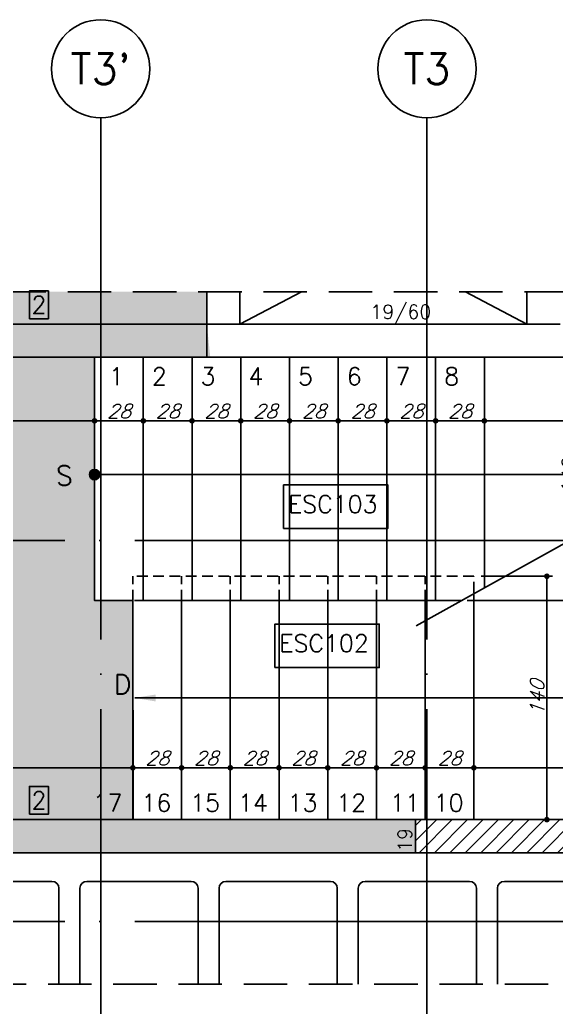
# Model space of a CAD drawing. Header units: millimetres. Extents: x -832 to 3668, y -1574 to 5296.
# Drawn here: x 889 to 1197, y -43 to 525 of the extents above; entities that cross this region are included whole.
import ezdxf
from ezdxf.enums import TextEntityAlignment as Align

# ---------------------------------------------------------------- set-up
doc = ezdxf.new("R2010")
doc.units = ezdxf.units.MM
doc.header["$LTSCALE"] = 50
doc.linetypes.add('DASHED', pattern=[0.75, 0.5, -0.25])
doc.linetypes.add('EIXO', pattern=[6.8, 6, -0.4, 0, -0.4])
for name, color, linetype in [('251', 1, 'Continuous'), ('F-AUX', 2, 'Continuous'), ('F-AUX-RED', 1, 'Continuous'), ('F-COTAS', 106, 'Continuous'), ('F-DESNIVEL-1', 254, 'Continuous'), ('F-EIXO', 12, 'EIXO'), ('F-ESC NUM', 2, 'Continuous'), ('F-ESC-PROJ', 1, 'Continuous'), ('F-ESCADAS', 2, 'Continuous'), ('F-LAJES', 3, 'Continuous'), ('F-PILARES-DIM', 172, 'Continuous'), ('F-PILARES-HACH', 174, 'Continuous'), ('F-PILARES-S', 170, 'Continuous'), ('F-TEXTO', 6, 'Continuous'), ('F-TEXTO ESCADA', 2, 'Continuous'), ('F-TEXTO-YELLOW', 2, 'Continuous'), ('F-VIGAS', 3, 'Continuous'), ('F-VIGAS-DIM', 2, 'Continuous'), ('F-VÃO', 1, 'Continuous')]:
    doc.layers.add(name, color=color, linetype=linetype)
doc.styles.add('5385-ARQ-PB-BAS-PLA-TER-TORRE-A-106-TXT$0$R60-75', font='romans.shx', dxfattribs={"height": 0.1125})
doc.styles.add('CP-TEXT-INCL', font='romans.shx', dxfattribs={"oblique": 20})
doc.styles.add('MCP', font='romans.shx')
doc.styles.add('ROMANS', font='romans.shx')
doc.dimstyles.new('CP-COTAS-50', dxfattribs={"dimscale": 0.64, "dimtxt": 12.5, "dimasz": 5, "dimexe": 5, "dimexo": 5, "dimgap": 2.5, "dimtad": 1, "dimdec": 1, "dimdsep": 46, "dimtxsty": 'CP-TEXT-INCL', "dimblk1": 'DOT', "dimblk2": 'DOT', "dimsah": 1, "dimcen": 9, "dimclrd": 256, "dimclre": 256, "dimclrt": 256, "dimadec": 0, "dimazin": 0, "dimtfac": 1, "dimtdec": 1, "dimtmove": 2, "dimatfit": 3, "dimldrblk": 'DOT', "dimfxl": 5, "dimtolj": 1, "dimarcsym": 0})
pattern_1 = [(0, (0, 0), (0, 6.985), [5.08, -1.905]), (90, (0, 0), (-6.985, 4e-16), [5.08, -1.905])]

# ---------------------------------------------------------------- blocks, each defined once
blk = doc.blocks.new('*U17')
at = {"layer": 'F-VIGAS-DIM', "color": 1}
blk.add_lwpolyline([(0, 0), (11, 0), (11, 16), (0, 16)], close=True, dxfattribs=at)
at = {"layer": 'F-VIGAS-DIM', "style": 'MCP'}
blk.add_attdef('DIM', text='', height=10, dxfattribs=at).set_placement((5.5, 8), align=Align.MIDDLE_CENTER)
blk = doc.blocks.new('*U8')
at = {"layer": 'F-EIXO'}
blk.add_line((0, 0), (0, -556.59), dxfattribs=at)
at = {"layer": 'F-EIXO', "color": 2, "linetype": 'Continuous'}
blk.add_circle((0, 28.21), 28.21, dxfattribs=at)
at = {"layer": 'F-TEXTO', "style": 'ROMANS'}
blk.add_attdef('EIXO', text='', height=17.5, rotation=360, dxfattribs=at).set_placement((0, 28.21), align=Align.MIDDLE_CENTER)
blk = doc.blocks.new('*U7')
at = {"layer": 'F-EIXO'}
blk.add_line((0, 0), (909.22, 0), dxfattribs=at)
at = {"layer": 'F-TEXTO', "style": 'ROMANS'}
blk.add_attdef('EIXO', text='', height=17.5, dxfattribs=at).set_placement((-28.21, 0), align=Align.MIDDLE_CENTER)
blk = doc.blocks.new('_DOT')
at = {"color": 0, "linetype": 'ByBlock'}
blk.add_line((-0.5, 0), (-1, 0), dxfattribs=at)
at = {"color": 0, "linetype": 'ByBlock', "const_width": 0.5}
blk.add_lwpolyline([(-0.25, 0, 1), (0.25, 0, 1)], format="xyb", close=True, dxfattribs=at)
blk = doc.blocks.new('*D115')
at = {"layer": 'DEFPOINTS', "color": 0, "transparency": 16777216}
for p in [(759.46, 94.72), (953.96, 94.72), (953.96, 94.72)]:
    blk.add_point(p, dxfattribs=at)
at = {"layer": 'F-COTAS', "lineweight": -2, "transparency": 16777216}
blk.add_line((762.66, 94.72), (950.76, 94.72), dxfattribs=at)
at = {"layer": 'F-COTAS', "lineweight": -2, "transparency": 16777216, "xscale": 3.2, "yscale": 3.2, "zscale": 3.2, "rotation": 180}
blk.add_blockref('_DOT', (759.46, 94.72), dxfattribs=at)
at = {"layer": 'F-COTAS', "lineweight": -2, "transparency": 16777216, "xscale": 3.2, "yscale": 3.2, "zscale": 3.2}
blk.add_blockref('_DOT', (953.96, 94.72), dxfattribs=at)
at = {"layer": 'F-COTAS', "transparency": 16777216, "insert": (856.71, 100.32), "char_height": 8, "attachment_point": 5, "style": 'CP-TEXT-INCL'}
blk.add_mtext('\\A1;194.5', dxfattribs=at)
blk = doc.blocks.new('*D116')
at = {"layer": 'DEFPOINTS', "color": 0, "transparency": 16777216}
for p in [(981.96, 94.72), (953.96, 86.45), (981.96, 86.45)]:
    blk.add_point(p, dxfattribs=at)
at = {"layer": 'F-COTAS', "lineweight": -2, "transparency": 16777216}
for p, q in [((953.96, 89.65), (953.96, 97.92)), ((981.96, 89.65), (981.96, 97.92)), ((957.16, 94.72), (978.76, 94.72))]:
    blk.add_line(p, q, dxfattribs=at)
at = {"layer": 'F-COTAS', "lineweight": -2, "transparency": 16777216, "xscale": 3.2, "yscale": 3.2, "zscale": 3.2, "rotation": 180}
blk.add_blockref('_DOT', (953.96, 94.72), dxfattribs=at)
at = {"layer": 'F-COTAS', "lineweight": -2, "transparency": 16777216, "xscale": 3.2, "yscale": 3.2, "zscale": 3.2}
blk.add_blockref('_DOT', (981.96, 94.72), dxfattribs=at)
at = {"layer": 'F-COTAS', "transparency": 16777216, "insert": (967.96, 100.32), "char_height": 8, "attachment_point": 5, "style": 'CP-TEXT-INCL'}
blk.add_mtext('\\A1;28', dxfattribs=at)
blk = doc.blocks.new('*D117')
at = {"layer": 'DEFPOINTS', "color": 0, "transparency": 16777216}
for p in [(1009.96, 94.72), (981.96, 86.45), (1009.96, 86.45)]:
    blk.add_point(p, dxfattribs=at)
at = {"layer": 'F-COTAS', "lineweight": -2, "transparency": 16777216}
for p, q in [((981.96, 89.65), (981.96, 97.92)), ((1009.96, 89.65), (1009.96, 97.92)), ((985.16, 94.72), (1006.76, 94.72))]:
    blk.add_line(p, q, dxfattribs=at)
at = {"layer": 'F-COTAS', "lineweight": -2, "transparency": 16777216, "xscale": 3.2, "yscale": 3.2, "zscale": 3.2, "rotation": 180}
blk.add_blockref('_DOT', (981.96, 94.72), dxfattribs=at)
at = {"layer": 'F-COTAS', "lineweight": -2, "transparency": 16777216, "xscale": 3.2, "yscale": 3.2, "zscale": 3.2}
blk.add_blockref('_DOT', (1009.96, 94.72), dxfattribs=at)
at = {"layer": 'F-COTAS', "transparency": 16777216, "insert": (995.96, 100.32), "char_height": 8, "attachment_point": 5, "style": 'CP-TEXT-INCL'}
blk.add_mtext('\\A1;28', dxfattribs=at)
blk = doc.blocks.new('*D118')
at = {"layer": 'DEFPOINTS', "color": 0, "transparency": 16777216}
for p in [(1037.96, 94.72), (1009.96, 86.45), (1037.96, 86.45)]:
    blk.add_point(p, dxfattribs=at)
at = {"layer": 'F-COTAS', "lineweight": -2, "transparency": 16777216}
for p, q in [((1009.96, 89.65), (1009.96, 97.92)), ((1037.96, 89.65), (1037.96, 97.92)), ((1013.16, 94.72), (1034.76, 94.72))]:
    blk.add_line(p, q, dxfattribs=at)
at = {"layer": 'F-COTAS', "lineweight": -2, "transparency": 16777216, "xscale": 3.2, "yscale": 3.2, "zscale": 3.2, "rotation": 180}
blk.add_blockref('_DOT', (1009.96, 94.72), dxfattribs=at)
at = {"layer": 'F-COTAS', "lineweight": -2, "transparency": 16777216, "xscale": 3.2, "yscale": 3.2, "zscale": 3.2}
blk.add_blockref('_DOT', (1037.96, 94.72), dxfattribs=at)
at = {"layer": 'F-COTAS', "transparency": 16777216, "insert": (1023.96, 100.32), "char_height": 8, "attachment_point": 5, "style": 'CP-TEXT-INCL'}
blk.add_mtext('\\A1;28', dxfattribs=at)
blk = doc.blocks.new('*D119')
at = {"layer": 'DEFPOINTS', "color": 0, "transparency": 16777216}
for p in [(1065.96, 94.72), (1037.96, 86.45), (1065.96, 86.45)]:
    blk.add_point(p, dxfattribs=at)
at = {"layer": 'F-COTAS', "lineweight": -2, "transparency": 16777216}
for p, q in [((1037.96, 89.65), (1037.96, 97.92)), ((1065.96, 89.65), (1065.96, 97.92)), ((1041.16, 94.72), (1062.76, 94.72))]:
    blk.add_line(p, q, dxfattribs=at)
at = {"layer": 'F-COTAS', "lineweight": -2, "transparency": 16777216, "xscale": 3.2, "yscale": 3.2, "zscale": 3.2, "rotation": 180}
blk.add_blockref('_DOT', (1037.96, 94.72), dxfattribs=at)
at = {"layer": 'F-COTAS', "lineweight": -2, "transparency": 16777216, "xscale": 3.2, "yscale": 3.2, "zscale": 3.2}
blk.add_blockref('_DOT', (1065.96, 94.72), dxfattribs=at)
at = {"layer": 'F-COTAS', "transparency": 16777216, "insert": (1051.96, 100.32), "char_height": 8, "attachment_point": 5, "style": 'CP-TEXT-INCL'}
blk.add_mtext('\\A1;28', dxfattribs=at)
blk = doc.blocks.new('*D120')
at = {"layer": 'DEFPOINTS', "color": 0, "transparency": 16777216}
for p in [(1093.96, 94.72), (1065.96, 86.45), (1093.96, 86.45)]:
    blk.add_point(p, dxfattribs=at)
at = {"layer": 'F-COTAS', "lineweight": -2, "transparency": 16777216}
for p, q in [((1065.96, 89.65), (1065.96, 97.92)), ((1093.96, 89.65), (1093.96, 97.92)), ((1069.16, 94.72), (1090.76, 94.72))]:
    blk.add_line(p, q, dxfattribs=at)
at = {"layer": 'F-COTAS', "lineweight": -2, "transparency": 16777216, "xscale": 3.2, "yscale": 3.2, "zscale": 3.2, "rotation": 180}
blk.add_blockref('_DOT', (1065.96, 94.72), dxfattribs=at)
at = {"layer": 'F-COTAS', "lineweight": -2, "transparency": 16777216, "xscale": 3.2, "yscale": 3.2, "zscale": 3.2}
blk.add_blockref('_DOT', (1093.96, 94.72), dxfattribs=at)
at = {"layer": 'F-COTAS', "transparency": 16777216, "insert": (1079.96, 100.32), "char_height": 8, "attachment_point": 5, "style": 'CP-TEXT-INCL'}
blk.add_mtext('\\A1;28', dxfattribs=at)
blk = doc.blocks.new('*D121')
at = {"layer": 'DEFPOINTS', "color": 0, "transparency": 16777216}
for p in [(1121.96, 94.72), (1093.96, 86.45), (1121.96, 86.45)]:
    blk.add_point(p, dxfattribs=at)
at = {"layer": 'F-COTAS', "lineweight": -2, "transparency": 16777216}
for p, q in [((1093.96, 89.65), (1093.96, 97.92)), ((1121.96, 89.65), (1121.96, 97.92)), ((1097.16, 94.72), (1118.76, 94.72))]:
    blk.add_line(p, q, dxfattribs=at)
at = {"layer": 'F-COTAS', "lineweight": -2, "transparency": 16777216, "xscale": 3.2, "yscale": 3.2, "zscale": 3.2, "rotation": 180}
blk.add_blockref('_DOT', (1093.96, 94.72), dxfattribs=at)
at = {"layer": 'F-COTAS', "lineweight": -2, "transparency": 16777216, "xscale": 3.2, "yscale": 3.2, "zscale": 3.2}
blk.add_blockref('_DOT', (1121.96, 94.72), dxfattribs=at)
at = {"layer": 'F-COTAS', "transparency": 16777216, "insert": (1107.96, 100.32), "char_height": 8, "attachment_point": 5, "style": 'CP-TEXT-INCL'}
blk.add_mtext('\\A1;28', dxfattribs=at)
blk = doc.blocks.new('*D122')
at = {"layer": 'DEFPOINTS', "color": 0, "transparency": 16777216}
for p in [(1149.96, 94.72), (1121.96, 86.45), (1149.96, 86.45)]:
    blk.add_point(p, dxfattribs=at)
at = {"layer": 'F-COTAS', "lineweight": -2, "transparency": 16777216}
for p, q in [((1121.96, 89.65), (1121.96, 97.92)), ((1149.96, 89.65), (1149.96, 97.92)), ((1125.16, 94.72), (1146.76, 94.72))]:
    blk.add_line(p, q, dxfattribs=at)
at = {"layer": 'F-COTAS', "lineweight": -2, "transparency": 16777216, "xscale": 3.2, "yscale": 3.2, "zscale": 3.2, "rotation": 180}
blk.add_blockref('_DOT', (1121.96, 94.72), dxfattribs=at)
at = {"layer": 'F-COTAS', "lineweight": -2, "transparency": 16777216, "xscale": 3.2, "yscale": 3.2, "zscale": 3.2}
blk.add_blockref('_DOT', (1149.96, 94.72), dxfattribs=at)
at = {"layer": 'F-COTAS', "transparency": 16777216, "insert": (1135.96, 100.32), "char_height": 8, "attachment_point": 5, "style": 'CP-TEXT-INCL'}
blk.add_mtext('\\A1;28', dxfattribs=at)
blk = doc.blocks.new('*D123')
at = {"layer": 'DEFPOINTS', "color": 0, "transparency": 16777216}
for p in [(1336.46, 94.72), (1149.96, 86.45), (1336.46, 86.45)]:
    blk.add_point(p, dxfattribs=at)
at = {"layer": 'F-COTAS', "lineweight": -2, "transparency": 16777216}
for p, q in [((1149.96, 89.65), (1149.96, 97.92)), ((1336.46, 89.65), (1336.46, 97.92)), ((1153.16, 94.72), (1333.26, 94.72))]:
    blk.add_line(p, q, dxfattribs=at)
at = {"layer": 'F-COTAS', "lineweight": -2, "transparency": 16777216, "xscale": 3.2, "yscale": 3.2, "zscale": 3.2, "rotation": 180}
blk.add_blockref('_DOT', (1149.96, 94.72), dxfattribs=at)
at = {"layer": 'F-COTAS', "lineweight": -2, "transparency": 16777216, "xscale": 3.2, "yscale": 3.2, "zscale": 3.2}
blk.add_blockref('_DOT', (1336.46, 94.72), dxfattribs=at)
at = {"layer": 'F-COTAS', "transparency": 16777216, "insert": (1243.21, 100.32), "char_height": 8, "attachment_point": 5, "style": 'CP-TEXT-INCL'}
blk.add_mtext('\\A1;186.5', dxfattribs=at)
blk = doc.blocks.new('*D124')
at = {"layer": 'DEFPOINTS', "color": 0, "transparency": 16777216}
for p in [(931.96, 294.3), (759.46, 281.15), (931.96, 277.38)]:
    blk.add_point(p, dxfattribs=at)
at = {"layer": 'F-COTAS', "lineweight": -2, "transparency": 16777216}
for p, q in [((759.46, 284.35), (759.46, 297.5)), ((931.96, 280.58), (931.96, 297.5)), ((762.66, 294.3), (928.76, 294.3))]:
    blk.add_line(p, q, dxfattribs=at)
at = {"layer": 'F-COTAS', "lineweight": -2, "transparency": 16777216, "xscale": 3.2, "yscale": 3.2, "zscale": 3.2, "rotation": 180}
blk.add_blockref('_DOT', (759.46, 294.3), dxfattribs=at)
at = {"layer": 'F-COTAS', "lineweight": -2, "transparency": 16777216, "xscale": 3.2, "yscale": 3.2, "zscale": 3.2}
blk.add_blockref('_DOT', (931.96, 294.3), dxfattribs=at)
at = {"layer": 'F-COTAS', "transparency": 16777216, "insert": (845.71, 299.9), "char_height": 8, "attachment_point": 5, "style": 'CP-TEXT-INCL'}
blk.add_mtext('\\A1;172.5', dxfattribs=at)
blk = doc.blocks.new('*D125')
at = {"layer": 'DEFPOINTS', "color": 0, "transparency": 16777216}
for p in [(1015.96, 294.3), (987.96, 286.03), (1015.96, 286.03)]:
    blk.add_point(p, dxfattribs=at)
at = {"layer": 'F-COTAS', "lineweight": -2, "transparency": 16777216}
for p, q in [((987.96, 289.23), (987.96, 297.5)), ((1015.96, 289.23), (1015.96, 297.5)), ((991.16, 294.3), (1012.76, 294.3))]:
    blk.add_line(p, q, dxfattribs=at)
at = {"layer": 'F-COTAS', "lineweight": -2, "transparency": 16777216, "xscale": 3.2, "yscale": 3.2, "zscale": 3.2, "rotation": 180}
blk.add_blockref('_DOT', (987.96, 294.3), dxfattribs=at)
at = {"layer": 'F-COTAS', "lineweight": -2, "transparency": 16777216, "xscale": 3.2, "yscale": 3.2, "zscale": 3.2}
blk.add_blockref('_DOT', (1015.96, 294.3), dxfattribs=at)
at = {"layer": 'F-COTAS', "transparency": 16777216, "insert": (1001.96, 299.9), "char_height": 8, "attachment_point": 5, "style": 'CP-TEXT-INCL'}
blk.add_mtext('\\A1;28', dxfattribs=at)
blk = doc.blocks.new('*D126')
at = {"layer": 'DEFPOINTS', "color": 0, "transparency": 16777216}
for p in [(1043.96, 294.3), (1015.96, 286.03), (1043.96, 286.03)]:
    blk.add_point(p, dxfattribs=at)
at = {"layer": 'F-COTAS', "lineweight": -2, "transparency": 16777216}
for p, q in [((1015.96, 289.23), (1015.96, 297.5)), ((1043.96, 289.23), (1043.96, 297.5)), ((1019.16, 294.3), (1040.76, 294.3))]:
    blk.add_line(p, q, dxfattribs=at)
at = {"layer": 'F-COTAS', "lineweight": -2, "transparency": 16777216, "xscale": 3.2, "yscale": 3.2, "zscale": 3.2, "rotation": 180}
blk.add_blockref('_DOT', (1015.96, 294.3), dxfattribs=at)
at = {"layer": 'F-COTAS', "lineweight": -2, "transparency": 16777216, "xscale": 3.2, "yscale": 3.2, "zscale": 3.2}
blk.add_blockref('_DOT', (1043.96, 294.3), dxfattribs=at)
at = {"layer": 'F-COTAS', "transparency": 16777216, "insert": (1029.96, 299.9), "char_height": 8, "attachment_point": 5, "style": 'CP-TEXT-INCL'}
blk.add_mtext('\\A1;28', dxfattribs=at)
blk = doc.blocks.new('*D127')
at = {"layer": 'DEFPOINTS', "color": 0, "transparency": 16777216}
for p in [(1071.96, 294.3), (1043.96, 286.03), (1071.96, 286.03)]:
    blk.add_point(p, dxfattribs=at)
at = {"layer": 'F-COTAS', "lineweight": -2, "transparency": 16777216}
for p, q in [((1043.96, 289.23), (1043.96, 297.5)), ((1071.96, 289.23), (1071.96, 297.5)), ((1047.16, 294.3), (1068.76, 294.3))]:
    blk.add_line(p, q, dxfattribs=at)
at = {"layer": 'F-COTAS', "lineweight": -2, "transparency": 16777216, "xscale": 3.2, "yscale": 3.2, "zscale": 3.2, "rotation": 180}
blk.add_blockref('_DOT', (1043.96, 294.3), dxfattribs=at)
at = {"layer": 'F-COTAS', "lineweight": -2, "transparency": 16777216, "xscale": 3.2, "yscale": 3.2, "zscale": 3.2}
blk.add_blockref('_DOT', (1071.96, 294.3), dxfattribs=at)
at = {"layer": 'F-COTAS', "transparency": 16777216, "insert": (1057.96, 299.9), "char_height": 8, "attachment_point": 5, "style": 'CP-TEXT-INCL'}
blk.add_mtext('\\A1;28', dxfattribs=at)
blk = doc.blocks.new('*D128')
at = {"layer": 'DEFPOINTS', "color": 0, "transparency": 16777216}
for p in [(1099.96, 294.3), (1071.96, 286.03), (1099.96, 286.03)]:
    blk.add_point(p, dxfattribs=at)
at = {"layer": 'F-COTAS', "lineweight": -2, "transparency": 16777216}
for p, q in [((1071.96, 289.23), (1071.96, 297.5)), ((1099.96, 289.23), (1099.96, 297.5)), ((1075.16, 294.3), (1096.76, 294.3))]:
    blk.add_line(p, q, dxfattribs=at)
at = {"layer": 'F-COTAS', "lineweight": -2, "transparency": 16777216, "xscale": 3.2, "yscale": 3.2, "zscale": 3.2, "rotation": 180}
blk.add_blockref('_DOT', (1071.96, 294.3), dxfattribs=at)
at = {"layer": 'F-COTAS', "lineweight": -2, "transparency": 16777216, "xscale": 3.2, "yscale": 3.2, "zscale": 3.2}
blk.add_blockref('_DOT', (1099.96, 294.3), dxfattribs=at)
at = {"layer": 'F-COTAS', "transparency": 16777216, "insert": (1085.96, 299.9), "char_height": 8, "attachment_point": 5, "style": 'CP-TEXT-INCL'}
blk.add_mtext('\\A1;28', dxfattribs=at)
blk = doc.blocks.new('*D129')
at = {"layer": 'DEFPOINTS', "color": 0, "transparency": 16777216}
for p in [(1127.96, 294.3), (1099.96, 286.03), (1127.96, 286.03)]:
    blk.add_point(p, dxfattribs=at)
at = {"layer": 'F-COTAS', "lineweight": -2, "transparency": 16777216}
for p, q in [((1099.96, 289.23), (1099.96, 297.5)), ((1127.96, 289.23), (1127.96, 297.5)), ((1103.16, 294.3), (1124.76, 294.3))]:
    blk.add_line(p, q, dxfattribs=at)
at = {"layer": 'F-COTAS', "lineweight": -2, "transparency": 16777216, "xscale": 3.2, "yscale": 3.2, "zscale": 3.2, "rotation": 180}
blk.add_blockref('_DOT', (1099.96, 294.3), dxfattribs=at)
at = {"layer": 'F-COTAS', "lineweight": -2, "transparency": 16777216, "xscale": 3.2, "yscale": 3.2, "zscale": 3.2}
blk.add_blockref('_DOT', (1127.96, 294.3), dxfattribs=at)
at = {"layer": 'F-COTAS', "transparency": 16777216, "insert": (1113.96, 299.9), "char_height": 8, "attachment_point": 5, "style": 'CP-TEXT-INCL'}
blk.add_mtext('\\A1;28', dxfattribs=at)
blk = doc.blocks.new('*D130')
at = {"layer": 'DEFPOINTS', "color": 0, "transparency": 16777216}
for p in [(1155.96, 294.3), (1127.96, 286.03), (1155.96, 286.03)]:
    blk.add_point(p, dxfattribs=at)
at = {"layer": 'F-COTAS', "lineweight": -2, "transparency": 16777216}
for p, q in [((1127.96, 289.23), (1127.96, 297.5)), ((1155.96, 289.23), (1155.96, 297.5)), ((1131.16, 294.3), (1152.76, 294.3))]:
    blk.add_line(p, q, dxfattribs=at)
at = {"layer": 'F-COTAS', "lineweight": -2, "transparency": 16777216, "xscale": 3.2, "yscale": 3.2, "zscale": 3.2, "rotation": 180}
blk.add_blockref('_DOT', (1127.96, 294.3), dxfattribs=at)
at = {"layer": 'F-COTAS', "lineweight": -2, "transparency": 16777216, "xscale": 3.2, "yscale": 3.2, "zscale": 3.2}
blk.add_blockref('_DOT', (1155.96, 294.3), dxfattribs=at)
at = {"layer": 'F-COTAS', "transparency": 16777216, "insert": (1141.96, 299.9), "char_height": 8, "attachment_point": 5, "style": 'CP-TEXT-INCL'}
blk.add_mtext('\\A1;28', dxfattribs=at)
blk = doc.blocks.new('*D131')
at = {"layer": 'DEFPOINTS', "color": 0, "transparency": 16777216}
for p in [(1336.46, 294.3), (1336.46, 287.31), (1155.96, 281.41)]:
    blk.add_point(p, dxfattribs=at)
at = {"layer": 'F-COTAS', "lineweight": -2, "transparency": 16777216}
for p, q in [((1155.96, 284.61), (1155.96, 297.5)), ((1336.46, 290.51), (1336.46, 297.5)), ((1159.16, 294.3), (1333.26, 294.3))]:
    blk.add_line(p, q, dxfattribs=at)
at = {"layer": 'F-COTAS', "lineweight": -2, "transparency": 16777216, "xscale": 3.2, "yscale": 3.2, "zscale": 3.2, "rotation": 180}
blk.add_blockref('_DOT', (1155.96, 294.3), dxfattribs=at)
at = {"layer": 'F-COTAS', "lineweight": -2, "transparency": 16777216, "xscale": 3.2, "yscale": 3.2, "zscale": 3.2}
blk.add_blockref('_DOT', (1336.46, 294.3), dxfattribs=at)
at = {"layer": 'F-COTAS', "transparency": 16777216, "insert": (1246.21, 299.9), "char_height": 8, "attachment_point": 5, "style": 'CP-TEXT-INCL'}
blk.add_mtext('\\A1;180.5', dxfattribs=at)
blk = doc.blocks.new('*D132')
at = {"layer": 'DEFPOINTS', "color": 0, "transparency": 16777216}
for p in [(959.96, 294.3), (931.96, 286.03), (959.96, 286.03)]:
    blk.add_point(p, dxfattribs=at)
at = {"layer": 'F-COTAS', "lineweight": -2, "transparency": 16777216}
for p, q in [((931.96, 289.23), (931.96, 297.5)), ((959.96, 289.23), (959.96, 297.5)), ((935.16, 294.3), (956.76, 294.3))]:
    blk.add_line(p, q, dxfattribs=at)
at = {"layer": 'F-COTAS', "lineweight": -2, "transparency": 16777216, "xscale": 3.2, "yscale": 3.2, "zscale": 3.2, "rotation": 180}
blk.add_blockref('_DOT', (931.96, 294.3), dxfattribs=at)
at = {"layer": 'F-COTAS', "lineweight": -2, "transparency": 16777216, "xscale": 3.2, "yscale": 3.2, "zscale": 3.2}
blk.add_blockref('_DOT', (959.96, 294.3), dxfattribs=at)
at = {"layer": 'F-COTAS', "transparency": 16777216, "insert": (945.96, 299.9), "char_height": 8, "attachment_point": 5, "style": 'CP-TEXT-INCL'}
blk.add_mtext('\\A1;28', dxfattribs=at)
blk = doc.blocks.new('*D133')
at = {"layer": 'DEFPOINTS', "color": 0, "transparency": 16777216}
for p in [(987.96, 294.3), (959.96, 286.03), (987.96, 286.03)]:
    blk.add_point(p, dxfattribs=at)
at = {"layer": 'F-COTAS', "lineweight": -2, "transparency": 16777216}
for p, q in [((959.96, 289.23), (959.96, 297.5)), ((987.96, 289.23), (987.96, 297.5)), ((963.16, 294.3), (984.76, 294.3))]:
    blk.add_line(p, q, dxfattribs=at)
at = {"layer": 'F-COTAS', "lineweight": -2, "transparency": 16777216, "xscale": 3.2, "yscale": 3.2, "zscale": 3.2, "rotation": 180}
blk.add_blockref('_DOT', (959.96, 294.3), dxfattribs=at)
at = {"layer": 'F-COTAS', "lineweight": -2, "transparency": 16777216, "xscale": 3.2, "yscale": 3.2, "zscale": 3.2}
blk.add_blockref('_DOT', (987.96, 294.3), dxfattribs=at)
at = {"layer": 'F-COTAS', "transparency": 16777216, "insert": (973.96, 299.9), "char_height": 8, "attachment_point": 5, "style": 'CP-TEXT-INCL'}
blk.add_mtext('\\A1;28', dxfattribs=at)
blk = doc.blocks.new('*D174')
at = {"layer": 'DEFPOINTS', "color": 0, "transparency": 16777216}
for p in [(1150.96, 204.9), (1183.54, 64.9), (1191.9, 64.9)]:
    blk.add_point(p, dxfattribs=at)
at = {"layer": 'F-COTAS', "lineweight": -2, "transparency": 16777216}
for p, q in [((1154.16, 204.9), (1195.1, 204.9)), ((1191.9, 201.7), (1191.9, 68.1)), ((1186.74, 64.9), (1195.1, 64.9))]:
    blk.add_line(p, q, dxfattribs=at)
at = {"layer": 'F-COTAS', "lineweight": -2, "transparency": 16777216, "xscale": 3.2, "yscale": 3.2, "zscale": 3.2}
for p, rotation in [((1191.9, 204.9), 90), ((1191.9, 64.9), 270)]:
    blk.add_blockref('_DOT', p, dxfattribs=dict(at, rotation=rotation))
at = {"layer": 'F-COTAS', "transparency": 16777216, "insert": (1186.3, 134.9), "char_height": 8, "attachment_point": 5, "rotation": 90, "style": 'CP-TEXT-INCL'}
blk.add_mtext('\\A1;140', dxfattribs=at)
blk = doc.blocks.new('*D175')
at = {"layer": 'DEFPOINTS', "color": 0, "transparency": 16777216}
for p in [(1183.91, 330.9), (1210.1, 330.9), (1142.89, 190.9)]:
    blk.add_point(p, dxfattribs=at)
at = {"layer": 'F-COTAS', "lineweight": -2, "transparency": 16777216}
for p, q in [((1187.11, 330.9), (1213.3, 330.9)), ((1210.1, 194.1), (1210.1, 327.7)), ((1146.09, 190.9), (1213.3, 190.9))]:
    blk.add_line(p, q, dxfattribs=at)
at = {"layer": 'F-COTAS', "lineweight": -2, "transparency": 16777216, "xscale": 3.2, "yscale": 3.2, "zscale": 3.2}
for p, rotation in [((1210.1, 330.9), 90), ((1210.1, 190.9), 270)]:
    blk.add_blockref('_DOT', p, dxfattribs=dict(at, rotation=rotation))
at = {"layer": 'F-COTAS', "transparency": 16777216, "insert": (1204.5, 260.9), "char_height": 8, "attachment_point": 5, "rotation": 90, "style": 'CP-TEXT-INCL'}
blk.add_mtext('\\A1;140', dxfattribs=at)

msp = doc.modelspace()

# ---------------------------------------------------------------- hatches: boundary and pattern name
h = msp.add_hatch()
h.set_pattern_fill('ANGLE', color=256)
h.set_pattern_definition(pattern_1)
h.paths.add_polyline_path([(1089.69, 347.31), (1131.22, 347.31), (1131.22, 365.59), (1089.69, 365.59)], flags=9)
h = msp.add_hatch()
h.set_pattern_fill('ANGLE', color=256)
h.set_pattern_definition(pattern_1)
h.paths.add_polyline_path([(936.17, 312.41), (954.5, 312.41), (954.5, 327.41), (936.17, 327.41)], flags=9)
h = msp.add_hatch()
h.set_pattern_fill('ANGLE', color=256)
h.set_pattern_definition(pattern_1)
h.paths.add_polyline_path([(960.81, 312.41), (982, 312.41), (982, 327.41), (960.81, 327.41)], flags=9)
h = msp.add_hatch()
h.set_pattern_fill('ANGLE', color=256)
h.set_pattern_definition(pattern_1)
h.paths.add_polyline_path([(988.81, 312.41), (1010, 312.41), (1010, 327.41), (988.81, 327.41)], flags=9)
h = msp.add_hatch()
h.set_pattern_fill('ANGLE', color=256)
h.set_pattern_definition(pattern_1)
h.paths.add_polyline_path([(1016.33, 312.41), (1038, 312.41), (1038, 327.41), (1016.33, 327.41)], flags=9)
h = msp.add_hatch()
h.set_pattern_fill('ANGLE', color=256)
h.set_pattern_definition(pattern_1)
h.paths.add_polyline_path([(1044.81, 312.41), (1066, 312.41), (1066, 327.41), (1044.81, 327.41)], flags=9)
h = msp.add_hatch()
h.set_pattern_fill('ANGLE', color=256)
h.set_pattern_definition(pattern_1)
h.paths.add_polyline_path([(1072.81, 312.41), (1094, 312.41), (1094, 327.41), (1072.81, 327.41)], flags=9)
h = msp.add_hatch()
h.set_pattern_fill('ANGLE', color=256)
h.set_pattern_definition(pattern_1)
h.paths.add_polyline_path([(1100.81, 312.41), (1122, 312.41), (1122, 327.41), (1100.81, 327.41)], flags=9)
h = msp.add_hatch()
h.set_pattern_fill('ANGLE', color=256)
h.set_pattern_definition(pattern_1)
h.paths.add_polyline_path([(1128.81, 312.41), (1150, 312.41), (1150, 327.41), (1128.81, 327.41)], flags=9)
h = msp.add_hatch()
h.set_pattern_fill('ANGLE', color=256)
h.set_pattern_definition(pattern_1)
h.paths.add_polyline_path([(1049.12, 269.06), (1093.64, 269.06), (1093.64, 284.06), (1049.12, 284.06)], flags=9)
h = msp.add_hatch()
h.set_pattern_fill('ANGLE', color=256)
h.set_pattern_definition(pattern_1)
h.paths.add_polyline_path([(903.92, 254.36), (917.04, 254.36), (917.04, 271.24), (903.92, 271.24)], flags=9)
h = msp.add_hatch()
h.set_pattern_fill('ANGLE', color=256)
h.set_pattern_definition(pattern_1)
h.paths.add_polyline_path([(1049.12, 140.56), (1093.64, 140.56), (1093.64, 155.56), (1049.12, 155.56)], flags=9)
h = msp.add_hatch()
h.set_pattern_fill('ANGLE', color=256)
h.set_pattern_definition(pattern_1)
h.paths.add_polyline_path([(944.75, 134.28), (957.87, 134.28), (957.87, 151.16), (944.75, 151.16)], flags=9)
h = msp.add_hatch()
h.set_pattern_fill('ANGLE', color=256)
h.set_pattern_definition(pattern_1)
h.paths.add_polyline_path([(934.24, 67.07), (954, 67.07), (954, 82.07), (934.24, 82.07)], flags=9)
h = msp.add_hatch()
h.set_pattern_fill('ANGLE', color=256)
h.set_pattern_definition(pattern_1)
h.paths.add_polyline_path([(962.24, 67.07), (982, 67.07), (982, 82.07), (962.24, 82.07)], flags=9)
h = msp.add_hatch()
h.set_pattern_fill('ANGLE', color=256)
h.set_pattern_definition(pattern_1)
h.paths.add_polyline_path([(990.24, 67.07), (1010, 67.07), (1010, 82.07), (990.24, 82.07)], flags=9)
h = msp.add_hatch()
h.set_pattern_fill('ANGLE', color=256)
h.set_pattern_definition(pattern_1)
h.paths.add_polyline_path([(1017.76, 67.07), (1038, 67.07), (1038, 82.07), (1017.76, 82.07)], flags=9)
h = msp.add_hatch()
h.set_pattern_fill('ANGLE', color=256)
h.set_pattern_definition(pattern_1)
h.paths.add_polyline_path([(1046.24, 67.07), (1066, 67.07), (1066, 82.07), (1046.24, 82.07)], flags=9)
h = msp.add_hatch()
h.set_pattern_fill('ANGLE', color=256)
h.set_pattern_definition(pattern_1)
h.paths.add_polyline_path([(1074.24, 67.07), (1094, 67.07), (1094, 82.07), (1074.24, 82.07)], flags=9)
h = msp.add_hatch()
h.set_pattern_fill('ANGLE', color=256)
h.set_pattern_definition(pattern_1)
h.paths.add_polyline_path([(1105.09, 67.07), (1122, 67.07), (1122, 82.07), (1105.09, 82.07)], flags=9)
h = msp.add_hatch()
h.set_pattern_fill('ANGLE', color=256)
h.set_pattern_definition(pattern_1)
h.paths.add_polyline_path([(1130.24, 67.07), (1150, 67.07), (1150, 82.07), (1130.24, 82.07)], flags=9)
h = msp.add_hatch()
h.set_pattern_fill('ANGLE', color=256)
h.set_pattern_definition(pattern_1)
h.paths.add_polyline_path([(1116.21, 46.68), (1116.21, 62.11), (1104.21, 62.11), (1104.21, 46.68)], flags=9)
at = {"layer": 'F-AUX'}
h = msp.add_hatch(color=1, dxfattribs=at)
edge = h.paths.add_edge_path()
edge.add_arc((931.96, 263.4), 3, 0, 360)
at = {"layer": 'F-DESNIVEL-1'}
h = msp.add_hatch(color=256, dxfattribs=at)
h.dxf.hatch_style = 1
h.paths.add_polyline_path([(953.96, 190.9), (931.96, 190.9), (931.96, 330.9), (759.46, 330.9), (759.46, 64.9), (954.06, 64.9)])
at = {"layer": 'F-PILARES-HACH', "linetype": 'Continuous'}
h = msp.add_hatch(dxfattribs=at)
h.set_pattern_fill('ANSI31', color=256, scale=50, style=0)
h.set_pattern_definition([(45, (740.456, 21.398), (-4.41942, 4.41942), [])])
h.paths.add_polyline_path([(1361.46, 368.57), (1336.46, 368.57), (1336.46, 64.9), (1116.46, 64.9), (1116.46, 45.9), (1361.46, 45.9)])

# ---------------------------------------------------------------- linework, layer by layer
at = {"layer": '251', "color": 1}
for p, q in [((907.46, 29.4), (847.46, 29.4)), ((987.46, 29.4), (927.46, 29.4)), ((1067.46, 29.4), (1007.46, 29.4)), ((1147.46, 29.4), (1087.46, 29.4)), ((1227.46, 29.4), (1167.46, 29.4)), ((911.46, -29.71), (911.46, 25.4)), ((923.46, 25.4), (923.46, -29.71)), ((991.46, -29.71), (991.46, 25.4)), ((1003.46, 25.4), (1003.46, -29.71)), ((1071.46, -29.71), (1071.46, 25.4)), ((1083.46, 25.4), (1083.46, -29.71)), ((1151.46, -29.71), (1151.46, 25.4)), ((1163.46, 25.4), (1163.46, -29.71))]:
    msp.add_line(p, q, dxfattribs=at)
for centre, start, end in [((907.46, 25.4), 0, 90), ((927.46, 25.4), 90, 180), ((987.46, 25.4), 0, 90), ((1007.46, 25.4), 90, 180), ((1067.46, 25.4), 0, 90), ((1087.46, 25.4), 90, 180), ((1147.46, 25.4), 0, 90), ((1167.46, 25.4), 90, 180)]:
    msp.add_arc(centre, 4, start, end, dxfattribs=at)
at = {"layer": 'F-AUX', "color": 1}
for points in [[(1344.49, 303.51), (1234.92, 242.44), (1237.54, 228.05), (1223.66, 251.76), (1226.29, 237.38), (1116.72, 176.31)], [(955.06, 134.9), (1230.6, 134.9), (1230.6, 263.4), (931.96, 263.4)]]:
    msp.add_lwpolyline(points, dxfattribs=at)
msp.add_circle((931.96, 263.4), 3, dxfattribs=at)
msp.add_solid([(967.06, 132.9), (955.06, 134.9), (967.06, 136.9)], dxfattribs=at)
at = {"layer": 'F-AUX-RED', "color": 1, "linetype": 'DASHED'}
msp.add_lwpolyline([(691.49, 368.57), (1417.68, 368.57), (1417.68, -29.71), (691.49, -29.71)], close=True, dxfattribs=at)
at = {"layer": 'F-DESNIVEL-1', "linetype": 'Continuous'}
for points in [[(996.46, 368.57), (759.46, 368.57), (759.46, 349.9)], [(996.46, 368.57), (759.46, 349.9), (996.46, 368.57)], [(996.46, 368.57), (759.46, 349.9), (996.46, 349.9)], [(996.46, 368.57), (996.46, 349.9), (996.46, 368.57)], [(996.46, 368.57), (996.46, 349.9), (996.46, 368.57)], [(998.46, 330.9), (996.46, 349.9), (759.56, 349.9)], [(998.46, 330.9), (759.56, 349.9), (759.56, 330.9)], [(759.56, 64.9), (759.56, 45.9), (1116.46, 46)], [(759.56, 64.9), (1116.46, 46), (1116.46, 64.9)], [(759.56, 64.9), (1118.36, 64.9), (759.56, 64.9)]]:
    msp.add_solid(points, dxfattribs=at)
at = {"layer": 'F-ESC-PROJ', "linetype": 'DASHED', "ltscale": 0.25}
for points in [[(1149.96, 204.9), (953.96, 204.9)], [(953.96, 190.9), (953.96, 204.9)], [(981.96, 190.9), (981.96, 204.9)], [(1009.96, 190.9), (1009.96, 204.9)], [(1037.96, 190.9), (1037.96, 204.9)], [(1065.96, 190.9), (1065.96, 204.9)], [(1093.96, 190.9), (1093.96, 204.9)], [(1121.96, 190.9), (1121.96, 204.9)], [(1149.96, 195.39), (1149.96, 204.9)], [(1150.96, 190.9), (1150.96, 190.9)]]:
    msp.add_lwpolyline(points, dxfattribs=at)
at = {"layer": 'F-ESCADAS', "linetype": 'Continuous'}
for points in [[(931.96, 330.9), (931.96, 190.9)], [(959.96, 330.9), (959.96, 190.9)], [(987.96, 330.9), (987.96, 190.9)], [(1015.96, 330.9), (1015.96, 190.9)], [(1043.96, 330.9), (1043.96, 190.9)], [(1071.96, 330.9), (1071.96, 190.9)], [(1099.96, 330.9), (1099.96, 190.9)], [(1127.96, 330.9), (1127.96, 190.9)], [(1155.96, 330.9), (1155.96, 198.18)], [(1149.96, 64.9), (1149.96, 194.84)], [(953.96, 64.9), (953.96, 190.9)], [(1142.89, 190.9), (954.96, 190.92)], [(981.96, 64.9), (981.96, 190.9)], [(1009.96, 64.9), (1009.96, 190.9)], [(1037.96, 64.9), (1037.96, 190.9)], [(1065.96, 64.9), (1065.96, 190.9)], [(1093.96, 64.9), (1093.96, 190.9)], [(1121.96, 64.9), (1121.96, 190.9)]]:
    msp.add_lwpolyline(points, dxfattribs=at)
at = {"layer": 'F-LAJES'}
msp.add_lwpolyline([(955.06, 64.9), (759.46, 64.9), (759.46, 330.9), (931.96, 330.9), (931.96, 190.9), (953.96, 190.9), (954.06, 64.9)], dxfattribs=at)
at = {"layer": 'F-PILARES-S', "linetype": 'Continuous'}
msp.add_lwpolyline([(1336.46, 368.57), (1336.46, 64.9), (1116.46, 64.9), (1116.46, 45.9), (1361.46, 45.9)], dxfattribs=at)
at = {"layer": 'F-TEXTO ESCADA', "color": 1}
for points in [[(1040.55, 232.4), (1040.55, 257.4), (1100.55, 257.4), (1100.55, 232.4), (1040.55, 232.4)], [(1035.55, 152.4), (1035.55, 177.4), (1095.55, 177.4), (1095.55, 152.4), (1035.55, 152.4)]]:
    msp.add_lwpolyline(points, dxfattribs=at)
at = {"layer": 'F-VIGAS'}
for points in [[(996.46, 368.57), (996.46, 330.9)], [(1015.46, 349.9), (1015.46, 368.57)], [(1180.46, 368.57), (1180.46, 349.9)], [(996.46, 349.9), (759.46, 349.9)], [(1015.46, 349.9), (996.46, 349.9)], [(1180.46, 349.9), (1015.46, 349.9)], [(1199.46, 349.9), (1180.46, 349.9)], [(759.46, 330.9), (996.46, 330.9)], [(996.46, 330.9), (1189.96, 330.9)], [(1189.96, 330.9), (1336.46, 330.9)], [(1116.46, 64.9), (759.46, 64.9)], [(759.46, 45.9), (1116.46, 45.9)]]:
    msp.add_lwpolyline(points, dxfattribs=at)
at = {"layer": 'F-VÃO'}
for p, q in [((1015.46, 349.9), (1050.88, 368.57)), ((1145.04, 368.57), (1180.46, 349.9))]:
    msp.add_line(p, q, dxfattribs=at)

# ---------------------------------------------------------------- block references
at = {"layer": 'F-EIXO', "linetype": 'Continuous'}
for p, values in [((935.46, 468.6), {'EIXO': "T3'"}), ((1122.96, 468.6), {'EIXO': 'T3'})]:
    msp.add_blockref('*U8', p, dxfattribs=at).add_auto_attribs(values)
for p in [(614.89, 225.4), (614.89, 6.4)]:
    msp.add_blockref('*U7', p, dxfattribs=at)
at = {"layer": 'F-VIGAS-DIM', "linetype": 'Continuous'}
for p in [(894.46, 353.02), (894.46, 68.02)]:
    msp.add_blockref('*U17', p, dxfattribs=at).add_auto_attribs({'DIM': '2'})

# ---------------------------------------------------------------- texts
at = {"layer": 'F-ESC NUM', "style": '5385-ARQ-PB-BAS-PLA-TER-TORRE-A-106-TXT$0$R60-75'}
for s, p in [('1', (940.24, 314.91)), ('2', (964.88, 314.91)), ('3', (992.88, 314.91)), ('4', (1020.4, 314.91)), ('5', (1048.88, 314.91)), ('6', (1076.88, 314.91)), ('7', (1104.88, 314.91)), ('8', (1132.88, 314.91)), ('17', (930.88, 69.57)), ('16', (958.88, 69.57)), ('15', (986.88, 69.57)), ('14', (1014.4, 69.57)), ('13', (1042.88, 69.57)), ('12', (1070.88, 69.57)), ('11', (1101.74, 69.57)), ('10', (1126.88, 69.57))]:
    msp.add_text(s, height=10, dxfattribs=at).set_placement(p)
at = {"layer": 'F-PILARES-DIM', "linetype": 'Continuous', "style": 'MCP'}
msp.add_text('19', height=8, rotation=90, dxfattribs=at).set_placement((1114.21, 46.4))
at = {"layer": 'F-TEXTO ESCADA', "style": 'ROMANS'}
for s, p in [('ESC103', (1043.13, 241.36)), ('ESC102', (1038.13, 161.36))]:
    msp.add_text(s, height=10, dxfattribs=at).set_placement(p)
at = {"layer": 'F-TEXTO-YELLOW', "char_height": 11.25, "width": 61.3796, "style": '5385-ARQ-PB-BAS-PLA-TER-TORRE-A-106-TXT$0$R60-75'}
for s, insert, attachment_point in [('S', (909.73, 268.43), 1), ('D', (953.06, 148.35), 3)]:
    msp.add_mtext(s, dxfattribs=dict(at, insert=insert, attachment_point=attachment_point))
at = {"layer": 'F-VIGAS-DIM', "linetype": 'Continuous', "style": 'MCP'}
msp.add_text('19/60', height=8, dxfattribs=at).set_placement((1090.46, 353.02))

# ---------------------------------------------------------------- dimensions: what is measured, and where the dimension line sits
at = {"layer": 'F-COTAS'}
for base, p1, p2, picture, middle in [((1210.1, 330.9), (1142.89, 190.9), (1183.91, 330.9), '*D175', (1204.5, 260.9)), ((1191.9, 64.9), (1150.96, 204.9), (1183.54, 64.9), '*D174', (1186.3, 134.9))]:
    dim = msp.add_linear_dim(base=base, p1=p1, p2=p2, angle=90, dimstyle='CP-COTAS-50', override={"dimfxl": 2.5}, dxfattribs=at)
    dim.commit()
    dim.dimension.update_dxf_attribs({"geometry": picture, "text_midpoint": middle})
for base, p1, p2, picture, middle in [((931.96, 294.3), (759.46, 281.15), (931.96, 277.38), '*D124', (845.71, 299.9)), ((959.96, 294.3), (931.96, 286.03), (959.96, 286.03), '*D132', (945.96, 299.9)), ((987.96, 294.3), (959.96, 286.03), (987.96, 286.03), '*D133', (973.96, 299.9)), ((1015.96, 294.3), (987.96, 286.03), (1015.96, 286.03), '*D125', (1001.96, 299.9)), ((1043.96, 294.3), (1015.96, 286.03), (1043.96, 286.03), '*D126', (1029.96, 299.9)), ((1071.96, 294.3), (1043.96, 286.03), (1071.96, 286.03), '*D127', (1057.96, 299.9)), ((1099.96, 294.3), (1071.96, 286.03), (1099.96, 286.03), '*D128', (1085.96, 299.9)), ((1127.96, 294.3), (1099.96, 286.03), (1127.96, 286.03), '*D129', (1113.96, 299.9)), ((1155.96, 294.3), (1127.96, 286.03), (1155.96, 286.03), '*D130', (1141.96, 299.9)), ((1336.46, 294.3), (1155.96, 281.41), (1336.46, 287.31), '*D131', (1246.21, 299.9)), ((953.96, 94.72), (759.46, 94.72), (953.96, 94.72), '*D115', (856.71, 100.32)), ((981.96, 94.72), (953.96, 86.45), (981.96, 86.45), '*D116', (967.96, 100.32)), ((1009.96, 94.72), (981.96, 86.45), (1009.96, 86.45), '*D117', (995.96, 100.32)), ((1037.96, 94.72), (1009.96, 86.45), (1037.96, 86.45), '*D118', (1023.96, 100.32)), ((1065.96, 94.72), (1037.96, 86.45), (1065.96, 86.45), '*D119', (1051.96, 100.32)), ((1093.96, 94.72), (1065.96, 86.45), (1093.96, 86.45), '*D120', (1079.96, 100.32)), ((1121.96, 94.72), (1093.96, 86.45), (1121.96, 86.45), '*D121', (1107.96, 100.32)), ((1149.96, 94.72), (1121.96, 86.45), (1149.96, 86.45), '*D122', (1135.96, 100.32)), ((1336.46, 94.72), (1149.96, 86.45), (1336.46, 86.45), '*D123', (1243.21, 100.32))]:
    dim = msp.add_linear_dim(base=base, p1=p1, p2=p2, dimstyle='CP-COTAS-50', override={"dimfxl": 2.5}, dxfattribs=at)
    dim.commit()
    dim.dimension.update_dxf_attribs({"geometry": picture, "text_midpoint": middle})

doc.saveas('drawing.dxf')
